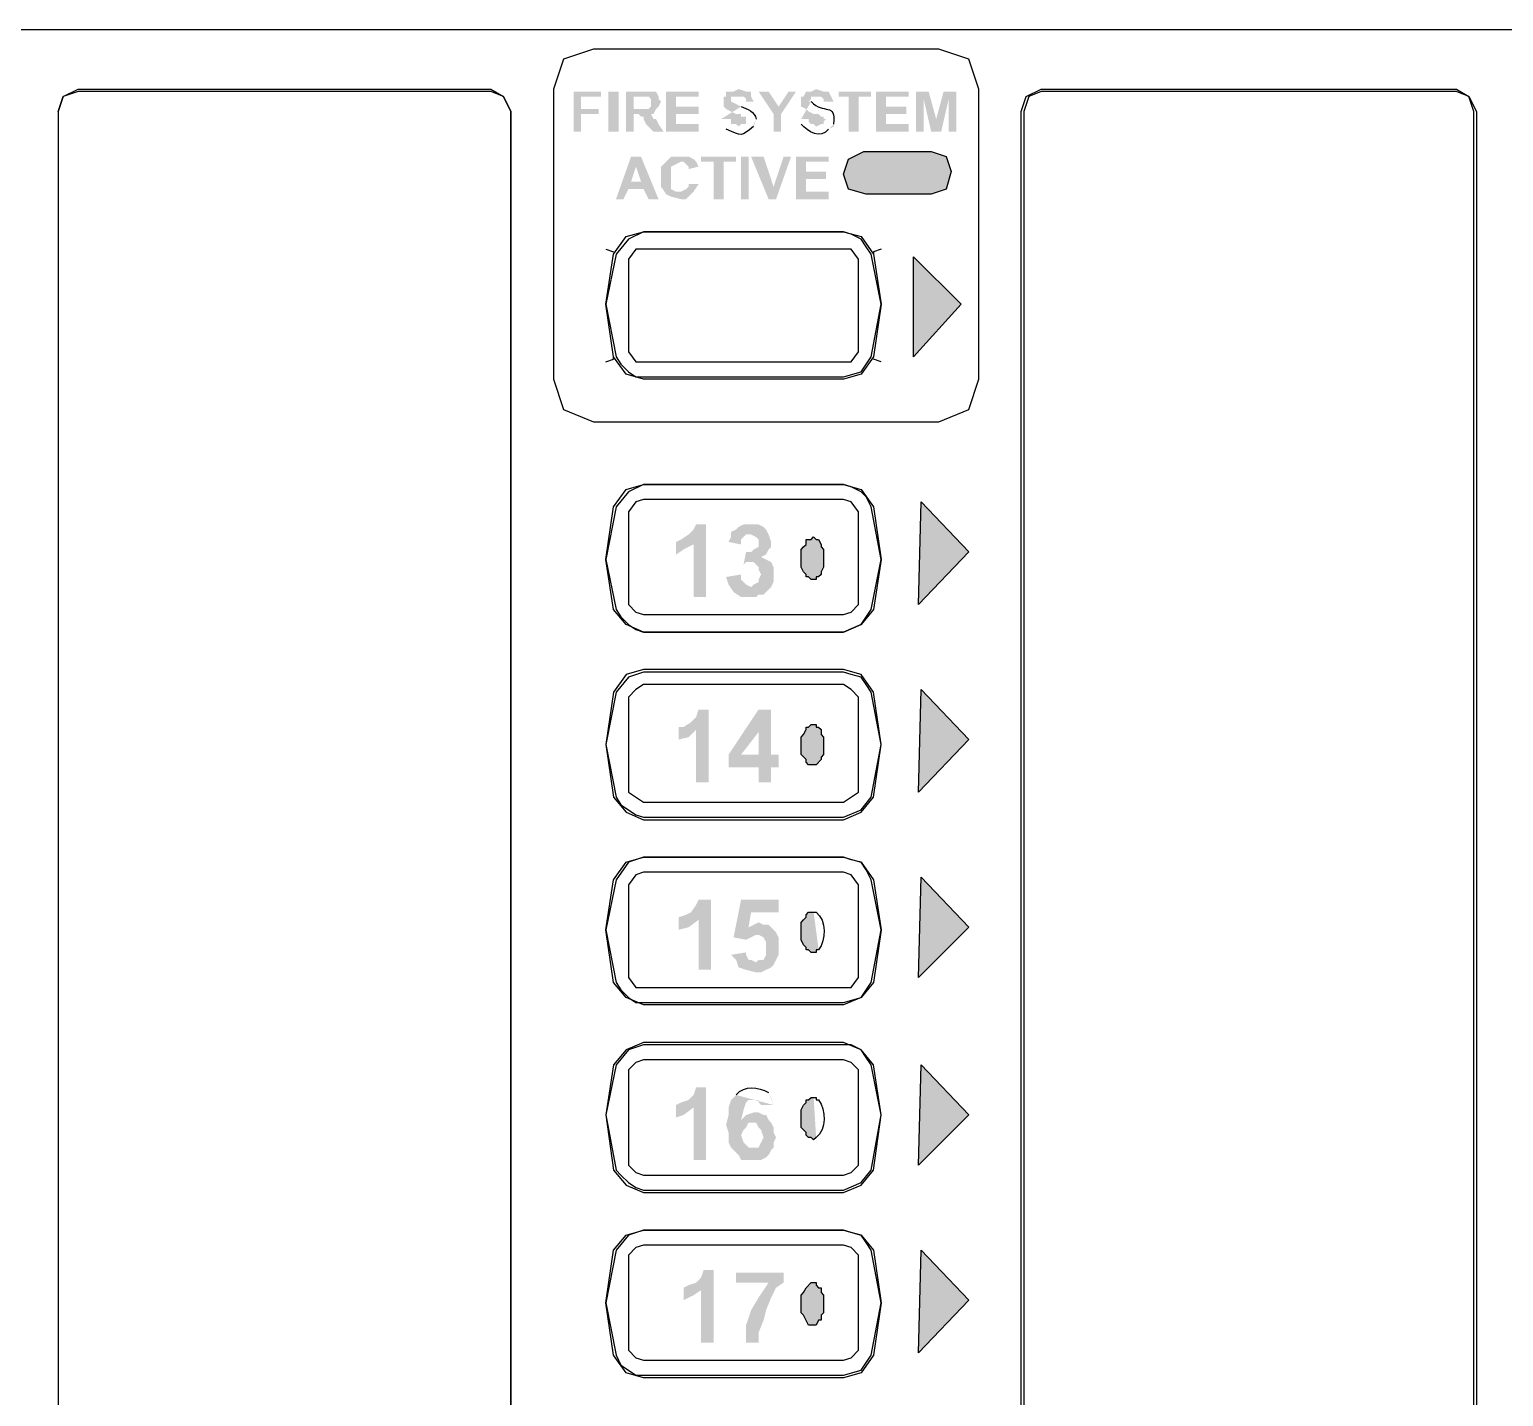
# Model space of a CAD drawing. Extents: x 0 to 760, y -27 to 732.
# Drawn here: x 453.91 to 472.09, y 501.25 to 518.1 of the extents above; entities that cross this region are included whole.
import ezdxf
from ezdxf.enums import TextEntityAlignment as Align

# ---------------------------------------------------------------- set-up
doc = ezdxf.new("R2010")
doc.units = 0
doc.header["$MEASUREMENT"] = 0

# ---------------------------------------------------------------- blocks, each defined once
blk = doc.blocks.new('RISER ANNUNCIATOR')
at = {"linetype": 'Continuous', "lineweight": -2}
for points in [[(-22.146, 7.644), (-22.146, 8.137), (-21.807, 8.137), (-21.807, 8.076), (-22.054, 8.076), (-22.054, 7.921), (-21.838, 7.921), (-21.838, 7.86), (-22.054, 7.86), (-22.054, 7.644)], [(-21.005, 7.644), (-21.005, 8.137), (-20.605, 8.137), (-20.605, 8.076), (-20.882, 8.076), (-20.882, 7.952), (-20.605, 7.952), (-20.605, 7.86), (-20.882, 7.86), (-20.882, 7.736), (-20.605, 7.736), (-20.605, 7.644)], [(-19.68, 7.644), (-19.68, 7.86), (-19.865, 8.137), (-19.741, 8.137), (-19.618, 7.952), (-19.494, 8.137), (-19.402, 8.137), (-19.587, 7.86), (-19.587, 7.644)], [(-18.754, 7.644), (-18.754, 8.076), (-18.878, 8.076), (-18.878, 8.137), (-18.477, 8.137), (-18.477, 8.076), (-18.631, 8.076), (-18.631, 7.644)], [(-18.415, 7.644), (-18.415, 8.137), (-18.014, 8.137), (-18.014, 8.076), (-18.292, 8.076), (-18.292, 7.952), (-18.045, 7.952), (-18.045, 7.86), (-18.292, 7.86), (-18.292, 7.736), (-18.014, 7.736), (-18.014, 7.644)], [(-17.922, 7.644), (-17.922, 8.137), (-17.768, 8.137), (-17.675, 7.798), (-17.583, 8.137), (-17.428, 8.137), (-17.428, 7.644), (-17.521, 7.644), (-17.521, 8.045), (-17.613, 7.644), (-17.737, 7.644), (-17.829, 8.045), (-17.829, 7.644)], [(-20.728, 6.996), (-20.605, 6.996), (-20.666, 6.904), (-20.759, 6.811), (-20.82, 6.811), (-20.944, 6.842), (-21.005, 6.873), (-21.067, 6.965), (-21.067, 7.212), (-20.944, 7.335), (-20.728, 7.335), (-20.666, 7.305), (-20.635, 7.274), (-20.605, 7.212), (-20.728, 7.181), (-20.728, 7.212), (-20.79, 7.274), (-20.82, 7.274), (-20.944, 7.212), (-20.944, 6.935), (-20.882, 6.904), (-20.82, 6.904), (-20.759, 6.935), (-20.728, 6.965)], [(-20.42, 6.811), (-20.42, 7.274), (-20.574, 7.274), (-20.574, 7.335), (-20.142, 7.335), (-20.142, 7.274), (-20.296, 7.274), (-20.296, 6.811)], [(-19.741, 6.811), (-19.957, 7.335), (-19.803, 7.335), (-19.68, 6.965), (-19.556, 7.335), (-19.464, 7.335), (-19.649, 6.811)], [(-19.402, 6.811), (-19.402, 7.335), (-19.001, 7.335), (-19.001, 7.274), (-19.279, 7.274), (-19.279, 7.15), (-19.032, 7.15), (-19.032, 7.058), (-19.279, 7.058), (-19.279, 6.904), (-19.001, 6.904), (-19.001, 6.811)], [(-17.737, 6.873), (-18.539, 6.873), (-18.754, 6.935), (-18.816, 7.12), (-18.754, 7.305), (-18.569, 7.397), (-17.737, 7.397), (-17.552, 7.335), (-17.49, 7.15), (-17.552, 6.935)], [(-20.512, 1.908), (-20.666, 1.908), (-20.666, 2.556), (-20.79, 2.494), (-20.882, 2.432), (-20.882, 2.587), (-20.82, 2.617), (-20.728, 2.679), (-20.666, 2.741), (-20.635, 2.802), (-20.512, 2.802)], [(-20.265, 2.155), (-20.08, 2.186), (-20.08, 2.124), (-20.019, 2.062), (-19.957, 2.032), (-19.926, 2.062), (-19.865, 2.093), (-19.865, 2.124), (-19.834, 2.186), (-19.865, 2.247), (-19.865, 2.278), (-19.926, 2.34), (-20.019, 2.34), (-20.05, 2.309), (-20.019, 2.463), (-19.957, 2.463), (-19.926, 2.494), (-19.865, 2.525), (-19.865, 2.617), (-19.895, 2.648), (-19.957, 2.679), (-20.019, 2.679), (-20.08, 2.617), (-20.08, 2.556), (-20.235, 2.587), (-20.204, 2.648), (-20.204, 2.71), (-20.142, 2.741), (-20.111, 2.772), (-20.05, 2.802), (-19.865, 2.802), (-19.803, 2.772), (-19.772, 2.741), (-19.741, 2.679), (-19.71, 2.587), (-19.71, 2.525), (-19.741, 2.494), (-19.772, 2.432), (-19.834, 2.402), (-19.71, 2.34), (-19.68, 2.278), (-19.68, 2.093), (-19.71, 2.032), (-19.803, 1.939), (-19.865, 1.939), (-19.895, 1.908), (-20.08, 1.908), (-20.173, 1.97), (-20.235, 2.062)], [(-19.186, 2.648), (-19.155, 2.617), (-19.124, 2.617), (-19.094, 2.556), (-19.094, 2.525), (-19.063, 2.494), (-19.063, 2.278), (-19.094, 2.217), (-19.094, 2.186), (-19.124, 2.155), (-19.155, 2.155), (-19.155, 2.124), (-19.217, 2.124), (-19.248, 2.155), (-19.279, 2.155), (-19.279, 2.186), (-19.309, 2.217), (-19.34, 2.278), (-19.34, 2.494), (-19.309, 2.525), (-19.279, 2.556), (-19.279, 2.617), (-19.217, 2.617)], [(-20.481, -0.374), (-20.635, -0.374), (-20.635, 0.274), (-20.728, 0.181), (-20.851, 0.151), (-20.851, 0.305), (-20.79, 0.305), (-20.697, 0.366), (-20.635, 0.428), (-20.605, 0.521), (-20.481, 0.521)], [(-19.186, 0.336), (-19.155, 0.336), (-19.155, 0.305), (-19.124, 0.305), (-19.094, 0.274), (-19.094, 0.212), (-19.063, 0.181), (-19.063, -0.034), (-19.094, -0.065), (-19.094, -0.096), (-19.155, -0.158), (-19.248, -0.158), (-19.279, -0.127), (-19.279, -0.096), (-19.34, -0.034), (-19.34, 0.181), (-19.309, 0.212), (-19.279, 0.274), (-19.279, 0.305), (-19.248, 0.305), (-19.217, 0.336)], [(-20.45, -2.686), (-20.605, -2.686), (-20.605, -2.07), (-20.728, -2.162), (-20.851, -2.193), (-20.851, -2.039), (-20.759, -2.008), (-20.697, -1.977), (-20.635, -1.885), (-20.605, -1.823), (-20.45, -1.823)], [(-20.204, -2.501), (-20.019, -2.471), (-20.019, -2.501), (-19.988, -2.563), (-19.957, -2.563), (-19.895, -2.594), (-19.865, -2.563), (-19.803, -2.563), (-19.772, -2.501), (-19.772, -2.347), (-19.803, -2.286), (-19.865, -2.255), (-19.895, -2.255), (-20.019, -2.316), (-20.173, -2.286), (-20.08, -1.823), (-19.618, -1.823), (-19.618, -1.977), (-19.957, -1.977), (-19.988, -2.162), (-19.926, -2.131), (-19.865, -2.101), (-19.803, -2.131), (-19.741, -2.131), (-19.71, -2.162), (-19.68, -2.193), (-19.649, -2.224), (-19.618, -2.286), (-19.618, -2.501), (-19.68, -2.625), (-19.71, -2.656), (-19.834, -2.717), (-19.895, -2.717), (-20.019, -2.686), (-20.111, -2.656), (-20.142, -2.563)], [(-20.512, -5.03), (-20.666, -5.03), (-20.666, -4.382), (-20.79, -4.475), (-20.882, -4.506), (-20.882, -4.352), (-20.82, -4.321), (-20.728, -4.29), (-20.666, -4.228), (-20.635, -4.136), (-20.512, -4.136)], [(-20.42, -7.281), (-20.574, -7.281), (-20.574, -6.634), (-20.666, -6.695), (-20.79, -6.757), (-20.79, -6.603), (-20.728, -6.572), (-20.635, -6.541), (-20.574, -6.479), (-20.543, -6.387), (-20.42, -6.387)], [(-20.142, -6.541), (-20.142, -6.418), (-19.556, -6.418), (-19.556, -6.541), (-19.649, -6.603), (-19.71, -6.726), (-19.772, -6.88), (-19.803, -7.004), (-19.865, -7.158), (-19.865, -7.281), (-20.019, -7.281), (-20.019, -7.065), (-19.957, -6.88), (-19.865, -6.726), (-19.741, -6.541)], [(-19.186, -6.541), (-19.155, -6.541), (-19.155, -6.572), (-19.124, -6.603), (-19.094, -6.603), (-19.094, -6.664), (-19.063, -6.695), (-19.063, -6.911), (-19.094, -6.942), (-19.094, -7.004), (-19.124, -7.004), (-19.155, -7.065), (-19.248, -7.065), (-19.309, -6.942), (-19.34, -6.911), (-19.34, -6.695), (-19.309, -6.664), (-19.279, -6.603), (-19.217, -6.541)]]:
    blk.add_hatch(color=0, dxfattribs=at).paths.add_polyline_path(points)
h = blk.add_hatch(color=0, dxfattribs=at)
h.paths.add_polyline_path([(-21.499, 7.644), (-21.499, 8.137), (-21.129, 8.137), (-21.098, 8.076), (-21.098, 8.045), (-21.067, 8.014), (-21.098, 7.952), (-21.129, 7.921), (-21.16, 7.86), (-21.221, 7.86), (-21.191, 7.86), (-21.16, 7.798), (-21.129, 7.798), (-21.098, 7.736), (-21.036, 7.644), (-21.16, 7.644), (-21.252, 7.736), (-21.283, 7.798), (-21.283, 7.829), (-21.314, 7.829), (-21.345, 7.86), (-21.406, 7.86), (-21.406, 7.644)], flags=0)
h.paths.add_polyline_path([(-21.406, 7.921), (-21.221, 7.921), (-21.191, 7.952), (-21.191, 8.045), (-21.221, 8.076), (-21.406, 8.076)], flags=0)
h = blk.add_hatch(color=0, dxfattribs=at)
h.paths.add_polyline_path([(-20.327, 7.798), (-20.204, 7.798), (-20.204, 7.736), (-20.142, 7.736), (-20.111, 7.706), (-20.08, 7.736), (-20.019, 7.736), (-20.019, 7.829), (-20.08, 7.829), (-20.08, 7.86), (-20.142, 7.86), (-20.204, 7.891), (-20.265, 7.921), (-20.296, 7.952), (-20.296, 8.076), (-20.265, 8.076), (-20.265, 8.137), (-20.173, 8.137), (-20.111, 8.168), (-20.019, 8.137), (-19.957, 8.137), (-19.957, 8.076), (-19.926, 8.014), (-20.019, 8.014), (-20.019, 8.045), (-20.05, 8.076), (-20.204, 8.076), (-20.204, 8.014), (-20.08, 7.952)], flags=0)
h.paths.add_polyline_path([(-19.895, 7.798), (-19.926, 7.736), (-19.926, 7.706)], flags=0)
h.paths.add_polyline_path([(-20.265, 7.675), (-20.327, 7.798)], flags=0)
h = blk.add_hatch(color=0, dxfattribs=at)
h.paths.add_polyline_path([(-19.34, 7.798), (-19.248, 7.798), (-19.248, 7.767), (-19.217, 7.736), (-19.186, 7.736), (-19.155, 7.706), (-19.094, 7.736), (-19.063, 7.736), (-19.063, 7.767), (-19.032, 7.798), (-19.063, 7.798), (-19.063, 7.829), (-19.094, 7.829), (-19.124, 7.86), (-19.186, 7.86), (-19.248, 7.891), (-19.279, 7.921), (-19.34, 7.952), (-19.34, 8.076), (-19.309, 8.076), (-19.279, 8.137), (-19.217, 8.137), (-19.155, 8.168), (-19.063, 8.137), (-19.001, 8.137), (-18.939, 8.014), (-19.063, 8.014), (-19.063, 8.045), (-19.094, 8.076), (-19.217, 8.076), (-19.217, 8.045), (-19.248, 8.014), (-19.217, 8.014)], flags=0)
h.paths.add_polyline_path([(-18.939, 7.736), (-18.939, 7.706), (-19.001, 7.675)], flags=0)
h.paths.add_polyline_path([(-19.34, 7.736), (-19.34, 7.798)], flags=0)
h = blk.add_hatch(color=0, dxfattribs=at)
h.paths.add_polyline_path([(-21.098, 6.811), (-21.221, 6.811), (-21.283, 6.935), (-21.468, 6.935), (-21.53, 6.811), (-21.622, 6.811), (-21.437, 7.335), (-21.314, 7.335)], flags=0)
h.paths.add_polyline_path([(-21.314, 7.027), (-21.376, 7.212), (-21.437, 7.027)], flags=0)
h = blk.add_hatch(color=0, dxfattribs=at)
h.paths.add_polyline_path([(-19.865, -0.374), (-19.865, -0.189), (-20.235, -0.189), (-20.235, -0.034), (-19.865, 0.521), (-19.71, 0.521), (-19.71, -0.034), (-19.618, -0.034), (-19.618, -0.189), (-19.71, -0.189), (-19.71, -0.374)], flags=0)
h.paths.add_polyline_path([(-19.865, -0.034), (-19.865, 0.243), (-20.08, -0.034)], flags=0)
h = blk.add_hatch(color=0, dxfattribs=at)
h.paths.add_polyline_path([(-19.186, -1.977), (-19.155, -1.977)], flags=0)
h.paths.add_polyline_path([(-19.124, -2.44), (-19.155, -2.44), (-19.155, -2.471), (-19.217, -2.471), (-19.248, -2.44), (-19.279, -2.44), (-19.279, -2.409), (-19.309, -2.378), (-19.34, -2.316), (-19.34, -2.101), (-19.309, -2.07), (-19.279, -2.039), (-19.279, -2.008), (-19.248, -1.977), (-19.186, -1.977)], flags=0)
h = blk.add_hatch(color=0, dxfattribs=at)
h.paths.add_polyline_path([(-19.68, -4.352), (-19.834, -4.352), (-19.865, -4.321), (-19.865, -4.29), (-19.988, -4.29), (-20.019, -4.321), (-20.05, -4.413), (-20.08, -4.537), (-20.019, -4.475), (-19.926, -4.444), (-19.865, -4.444), (-19.803, -4.475), (-19.772, -4.475), (-19.741, -4.537), (-19.71, -4.568), (-19.68, -4.629), (-19.68, -4.691), (-19.649, -4.753), (-19.68, -4.814), (-19.68, -4.876), (-19.71, -4.907), (-19.741, -4.968), (-19.772, -4.999), (-19.834, -5.03), (-20.08, -5.03), (-20.111, -4.968), (-20.204, -4.876), (-20.235, -4.814), (-20.235, -4.691), (-20.265, -4.598), (-20.235, -4.475), (-20.235, -4.382), (-20.204, -4.29), (-20.142, -4.228)], flags=0)
h.paths.add_polyline_path([(-19.741, -4.197), (-19.71, -4.259), (-19.68, -4.352)], flags=0)
h.paths.add_polyline_path([(-20.08, -4.722), (-20.05, -4.814), (-19.988, -4.876), (-19.865, -4.876), (-19.803, -4.753), (-19.834, -4.66), (-19.865, -4.629), (-19.895, -4.568), (-19.988, -4.568), (-20.019, -4.629), (-20.05, -4.66)], flags=0)
h = blk.add_hatch(color=0, dxfattribs=at)
h.paths.add_polyline_path([(-19.186, -4.259), (-19.155, -4.259), (-19.155, -4.29), (-19.124, -4.29)], flags=0)
h.paths.add_polyline_path([(-19.155, -4.753), (-19.186, -4.783), (-19.217, -4.753), (-19.248, -4.753), (-19.279, -4.722), (-19.279, -4.691), (-19.34, -4.629), (-19.34, -4.413), (-19.309, -4.352), (-19.279, -4.321), (-19.279, -4.29), (-19.248, -4.29), (-19.217, -4.259), (-19.186, -4.259)], flags=0)
at = {"color": 0, "linetype": 'Continuous', "lineweight": -2}
for p, q in [((-16.627, 7.891), (-16.565, 8.076)), ((-16.565, 8.076), (-16.38, 8.168)), ((-16.38, 8.168), (-11.261, 8.168)), ((-11.261, 8.168), (-11.107, 8.076)), ((-11.107, 8.076), (-11.014, 7.891)), ((-28.499, 7.891), (-28.499, -23.748)), ((-22.917, -23.748), (-22.917, 7.891)), ((-22.917, 7.891), (-22.917, -24.334)), ((-16.627, -24.334), (-16.627, 7.891)), ((-11.014, 7.891), (-11.014, -24.334))]:
    blk.add_line(p, q, dxfattribs=at)
blk.add_lwpolyline([(-32.754, 8.902), (34.314, 8.902, -0.414214), (36.314, 6.902), (36.314, -22.985, -0.414214), (34.314, -24.985), (-32.754, -24.985, -0.414214), (-34.754, -22.985), (-34.754, 6.902, -0.414214)], format="xyb", close=True, dxfattribs=at)
for points in [[(-17.151, 8.168), (-17.274, 8.538), (-17.644, 8.661), (-21.9, 8.661), (-22.27, 8.538), (-22.393, 8.168), (-22.393, 4.591), (-22.27, 4.221), (-21.9, 4.067), (-17.644, 4.067), (-17.274, 4.221), (-17.151, 4.591)], [(-23.164, 8.168), (-23.01, 8.076), (-22.917, 7.891), (-23.01, 8.076), (-23.164, 8.137), (-28.252, 8.137), (-28.437, 8.076), (-28.499, 7.891), (-28.437, 8.076), (-28.252, 8.168)], [(-11.045, 7.891), (-11.107, 8.076), (-11.261, 8.137), (-16.38, 8.137), (-16.534, 8.076), (-16.596, 7.891), (-16.596, -23.748), (-16.534, -23.871), (-16.38, -23.964), (-11.261, -23.964), (-11.107, -23.871), (-11.045, -23.748)], [(-17.737, 6.873), (-18.539, 6.873), (-18.754, 6.935), (-18.816, 7.12), (-18.754, 7.305), (-18.569, 7.397), (-17.737, 7.397), (-17.552, 7.335), (-17.49, 7.15), (-17.552, 6.935)], [(-18.816, 6.41), (-21.283, 6.41)], [(-21.283, 6.195), (-21.376, 6.195), (-21.468, 6.071), (-21.468, 4.93), (-21.376, 4.807), (-21.283, 4.807), (-18.816, 4.807), (-18.724, 4.807), (-18.631, 4.93), (-18.631, 6.071), (-18.724, 6.195), (-18.816, 6.195)], [(-17.367, 5.516), (-17.953, 4.869), (-17.953, 6.102)], [(-21.622, 3.018), (-21.746, 2.371), (-21.622, 1.754), (-21.561, 1.662), (-21.468, 1.569), (-21.376, 1.507), (-21.283, 1.477), (-18.816, 1.477), (-21.283, 1.477), (-21.499, 1.569), (-21.653, 1.754), (-21.746, 2.371), (-21.653, 3.018), (-21.499, 3.234), (-21.283, 3.296), (-21.468, 3.203)], [(-18.446, 1.754), (-18.6, 1.569), (-18.816, 1.477), (-18.6, 1.569), (-18.477, 1.754), (-18.354, 2.371), (-18.477, 3.018), (-18.539, 3.142), (-18.6, 3.203), (-18.724, 3.265), (-18.816, 3.296), (-21.283, 3.296), (-18.816, 3.296), (-18.6, 3.234), (-18.446, 3.018), (-18.354, 2.371)], [(-21.283, 3.111), (-21.376, 3.08), (-21.468, 2.957), (-21.468, 1.816), (-21.376, 1.723), (-21.283, 1.692), (-18.816, 1.692), (-18.724, 1.723), (-18.631, 1.816), (-18.631, 2.957), (-18.724, 3.08), (-18.816, 3.111)], [(-17.274, 2.463), (-17.891, 1.816), (-17.86, 3.08)], [(-19.186, 2.648), (-19.155, 2.617), (-19.124, 2.617), (-19.094, 2.556), (-19.094, 2.525), (-19.063, 2.494), (-19.063, 2.278), (-19.094, 2.217), (-19.094, 2.186), (-19.124, 2.155), (-19.155, 2.155), (-19.155, 2.124), (-19.217, 2.124), (-19.248, 2.155), (-19.279, 2.155), (-19.279, 2.186), (-19.309, 2.217), (-19.34, 2.278), (-19.34, 2.494), (-19.309, 2.525), (-19.279, 2.556), (-19.279, 2.617), (-19.217, 2.617)], [(-18.816, 1.014), (-21.283, 1.014), (-21.499, 0.952), (-21.653, 0.736), (-21.746, 0.089), (-21.653, -0.559), (-21.499, -0.744), (-21.283, -0.836), (-18.816, -0.836), (-18.6, -0.744), (-18.446, -0.559), (-18.354, 0.089), (-18.446, 0.736), (-18.6, 0.952)], [(-21.283, 0.983), (-21.468, 0.921), (-21.622, 0.736), (-21.746, 0.089), (-21.622, -0.559), (-21.561, -0.651), (-21.468, -0.713), (-21.376, -0.775), (-21.283, -0.805), (-18.816, -0.805), (-18.6, -0.713), (-18.477, -0.559), (-18.354, 0.089), (-18.477, 0.736), (-18.539, 0.829), (-18.6, 0.921), (-18.724, 0.952), (-18.816, 0.983)], [(-21.283, 0.829), (-21.376, 0.767), (-21.468, 0.675), (-21.468, -0.497), (-21.283, -0.62), (-18.816, -0.62), (-18.631, -0.497), (-18.631, 0.675), (-18.724, 0.767), (-18.816, 0.829)], [(-17.274, 0.151), (-17.891, -0.497), (-17.86, 0.767)], [(-19.186, 0.336), (-19.155, 0.336), (-19.155, 0.305), (-19.124, 0.305), (-19.094, 0.274), (-19.094, 0.212), (-19.063, 0.181), (-19.063, -0.034), (-19.094, -0.065), (-19.094, -0.096), (-19.155, -0.158), (-19.248, -0.158), (-19.279, -0.127), (-19.279, -0.096), (-19.34, -0.034), (-19.34, 0.181), (-19.309, 0.212), (-19.279, 0.274), (-19.279, 0.305), (-19.248, 0.305), (-19.217, 0.336)], [(-21.622, -1.576), (-21.746, -2.193), (-21.622, -2.841), (-21.561, -2.933), (-21.468, -3.026), (-21.376, -3.087), (-21.283, -3.087), (-18.816, -3.087), (-18.6, -3.026), (-18.477, -2.841), (-18.354, -2.193), (-18.477, -1.576), (-18.539, -1.453), (-18.6, -1.36), (-18.724, -1.33), (-18.816, -1.299), (-18.6, -1.36), (-18.446, -1.576), (-18.354, -2.193), (-18.446, -2.841), (-18.6, -3.026), (-18.816, -3.118), (-21.283, -3.118), (-21.499, -3.026), (-21.653, -2.841), (-21.746, -2.193), (-21.653, -1.576), (-21.499, -1.36), (-21.283, -1.299), (-21.468, -1.36)], [(-18.816, -1.299), (-21.283, -1.299)], [(-21.283, -1.484), (-21.376, -1.515), (-21.468, -1.638), (-21.468, -2.779), (-21.376, -2.902), (-21.283, -2.902), (-18.816, -2.902), (-18.724, -2.902), (-18.631, -2.779), (-18.631, -1.638), (-18.724, -1.515), (-18.816, -1.484)], [(-17.274, -2.162), (-17.891, -2.779), (-17.86, -1.545)], [(-18.816, -3.581), (-21.283, -3.581), (-21.499, -3.673), (-21.653, -3.858), (-21.746, -4.475), (-21.653, -5.153), (-21.499, -5.338), (-21.283, -5.431), (-18.816, -5.431), (-18.6, -5.338), (-18.446, -5.153), (-18.354, -4.475), (-18.446, -3.858), (-18.6, -3.673)], [(-21.283, -3.612), (-21.468, -3.673), (-21.622, -3.858), (-21.746, -4.475), (-21.622, -5.153), (-21.561, -5.215), (-21.468, -5.308), (-21.376, -5.369), (-21.283, -5.4), (-18.816, -5.4), (-18.6, -5.308), (-18.477, -5.153), (-18.354, -4.475), (-18.477, -3.858), (-18.539, -3.766), (-18.6, -3.673), (-18.724, -3.612), (-18.816, -3.612)], [(-21.283, -3.797), (-21.376, -3.827), (-21.468, -3.92), (-21.468, -5.092), (-21.376, -5.184), (-21.283, -5.215), (-18.816, -5.215), (-18.724, -5.184), (-18.631, -5.092), (-18.631, -3.92), (-18.724, -3.827), (-18.816, -3.797)], [(-17.274, -4.475), (-17.891, -5.092), (-17.86, -3.858)], [(-21.622, -6.14), (-21.746, -6.788), (-21.622, -7.435), (-21.561, -7.559), (-21.468, -7.62), (-21.376, -7.682), (-21.283, -7.682), (-18.816, -7.682), (-18.6, -7.62), (-18.477, -7.435), (-18.354, -6.788), (-18.477, -6.14), (-18.539, -6.048), (-18.6, -5.955), (-18.724, -5.924), (-18.816, -5.893), (-18.6, -5.955), (-18.446, -6.14), (-18.354, -6.788), (-18.446, -7.435), (-18.6, -7.651), (-18.816, -7.713), (-21.283, -7.713), (-21.499, -7.651), (-21.653, -7.435), (-21.746, -6.788), (-21.653, -6.14), (-21.499, -5.955), (-21.283, -5.893), (-21.468, -5.955)], [(-18.816, -5.893), (-21.283, -5.893)], [(-21.283, -6.079), (-21.376, -6.109), (-21.468, -6.202), (-21.468, -7.374), (-21.376, -7.466), (-21.283, -7.497), (-18.816, -7.497), (-18.724, -7.466), (-18.631, -7.374), (-18.631, -6.202), (-18.724, -6.109), (-18.816, -6.079)], [(-17.274, -6.757), (-17.891, -7.404), (-17.86, -6.14)], [(-19.186, -6.541), (-19.155, -6.541), (-19.155, -6.572), (-19.124, -6.603), (-19.094, -6.603), (-19.094, -6.664), (-19.063, -6.695), (-19.063, -6.911), (-19.094, -6.942), (-19.094, -7.004), (-19.124, -7.004), (-19.155, -7.065), (-19.248, -7.065), (-19.309, -6.942), (-19.34, -6.911), (-19.34, -6.695), (-19.309, -6.664), (-19.279, -6.603), (-19.217, -6.541)]]:
    blk.add_lwpolyline(points, close=True, dxfattribs=at)
for points in [[(-21.746, 4.807), (-21.653, 4.838), (-21.653, 4.869), (-21.746, 5.516), (-21.653, 6.133), (-21.499, 6.349), (-21.283, 6.41), (-21.468, 6.318), (-21.622, 6.133), (-21.746, 5.516), (-21.622, 4.869), (-21.561, 4.776), (-21.468, 4.684), (-21.376, 4.622), (-21.283, 4.622), (-18.816, 4.622), (-18.6, 4.684), (-18.477, 4.869), (-18.354, 5.516), (-18.477, 6.133), (-18.539, 6.225), (-18.6, 6.318), (-18.724, 6.38), (-18.816, 6.41), (-18.6, 6.349), (-18.446, 6.133)], [(-21.746, 6.195), (-21.653, 6.164)], [(-18.354, 6.195), (-18.446, 6.164), (-18.446, 6.133), (-18.354, 5.516), (-18.446, 4.869), (-18.6, 4.653), (-18.816, 4.591), (-21.283, 4.591), (-21.499, 4.653), (-21.653, 4.869)], [(-18.354, 4.807), (-18.446, 4.838)], [(-19.124, -2.44), (-19.155, -2.44), (-19.155, -2.471), (-19.217, -2.471), (-19.248, -2.44), (-19.279, -2.44), (-19.279, -2.409), (-19.309, -2.378), (-19.34, -2.316), (-19.34, -2.101), (-19.309, -2.07), (-19.279, -2.039), (-19.279, -2.008), (-19.248, -1.977), (-19.186, -1.977), (-19.155, -1.977)], [(-19.155, -4.753), (-19.186, -4.783), (-19.217, -4.753), (-19.248, -4.753), (-19.279, -4.722), (-19.279, -4.691), (-19.34, -4.629), (-19.34, -4.413), (-19.309, -4.352), (-19.279, -4.321), (-19.279, -4.29), (-19.248, -4.29), (-19.217, -4.259), (-19.186, -4.259), (-19.155, -4.259), (-19.155, -4.29), (-19.124, -4.29)]]:
    blk.add_lwpolyline(points, dxfattribs=at)
for points in [[(-19.217, 8.014), (-19.062, 7.848), (-18.915, 8.014), (-18.939, 7.736)], [(-20.08, 7.952), (-20.01, 7.925), (-19.902, 7.886), (-19.895, 7.798)], [(-19.926, 7.706), (-20.086, 7.586), (-20.061, 7.579), (-20.265, 7.675)], [(-19.001, 7.675), (-19.096, 7.542), (-19.262, 7.646), (-19.34, 7.736)], [(-19.155, -1.977), (-19.025, -2.078), (-19.031, -2.316), (-19.124, -2.44)], [(-19.155, -1.977), (-19.025, -2.078), (-19.031, -2.316), (-19.124, -2.44)], [(-20.142, -4.228), (-20.031, -4.099), (-19.878, -4.131), (-19.741, -4.197)], [(-19.124, -4.29), (-19.033, -4.412), (-19.025, -4.653), (-19.155, -4.753)], [(-19.124, -4.29), (-19.033, -4.412), (-19.025, -4.653), (-19.155, -4.753)]]:
    blk.add_open_spline(points, degree=3, dxfattribs=at)
for points in [[(-21.715, 7.644), (-21.591, 7.644), (-21.715, 8.137), (-21.591, 8.137)], [(-20.08, 6.811), (-19.988, 6.811), (-20.08, 7.335), (-19.988, 7.335)], [(-17.367, 5.516), (-17.953, 4.869), (-17.953, 6.102)], [(-17.274, 2.463), (-17.891, 1.816), (-17.86, 3.08)], [(-17.274, 0.151), (-17.891, -0.497), (-17.86, 0.767)], [(-17.274, -2.162), (-17.891, -2.779), (-17.86, -1.545)], [(-17.274, -4.475), (-17.891, -5.092), (-17.86, -3.858)], [(-17.274, -6.757), (-17.891, -7.404), (-17.86, -6.14)]]:
    blk.add_solid(points, dxfattribs=at)
at = {"color": 0, "lineweight": 30, "flags": 104}
blk.add_attdef('DeviceAttributes', text='', height=9, dxfattribs=at).set_placement((56.266, -26.698), align=Align.TOP_LEFT)

msp = doc.modelspace()

# ---------------------------------------------------------------- block references
msp.add_blockref('RISER ANNUNCIATOR', (482.766, 509.198))

doc.saveas('drawing.dxf')
